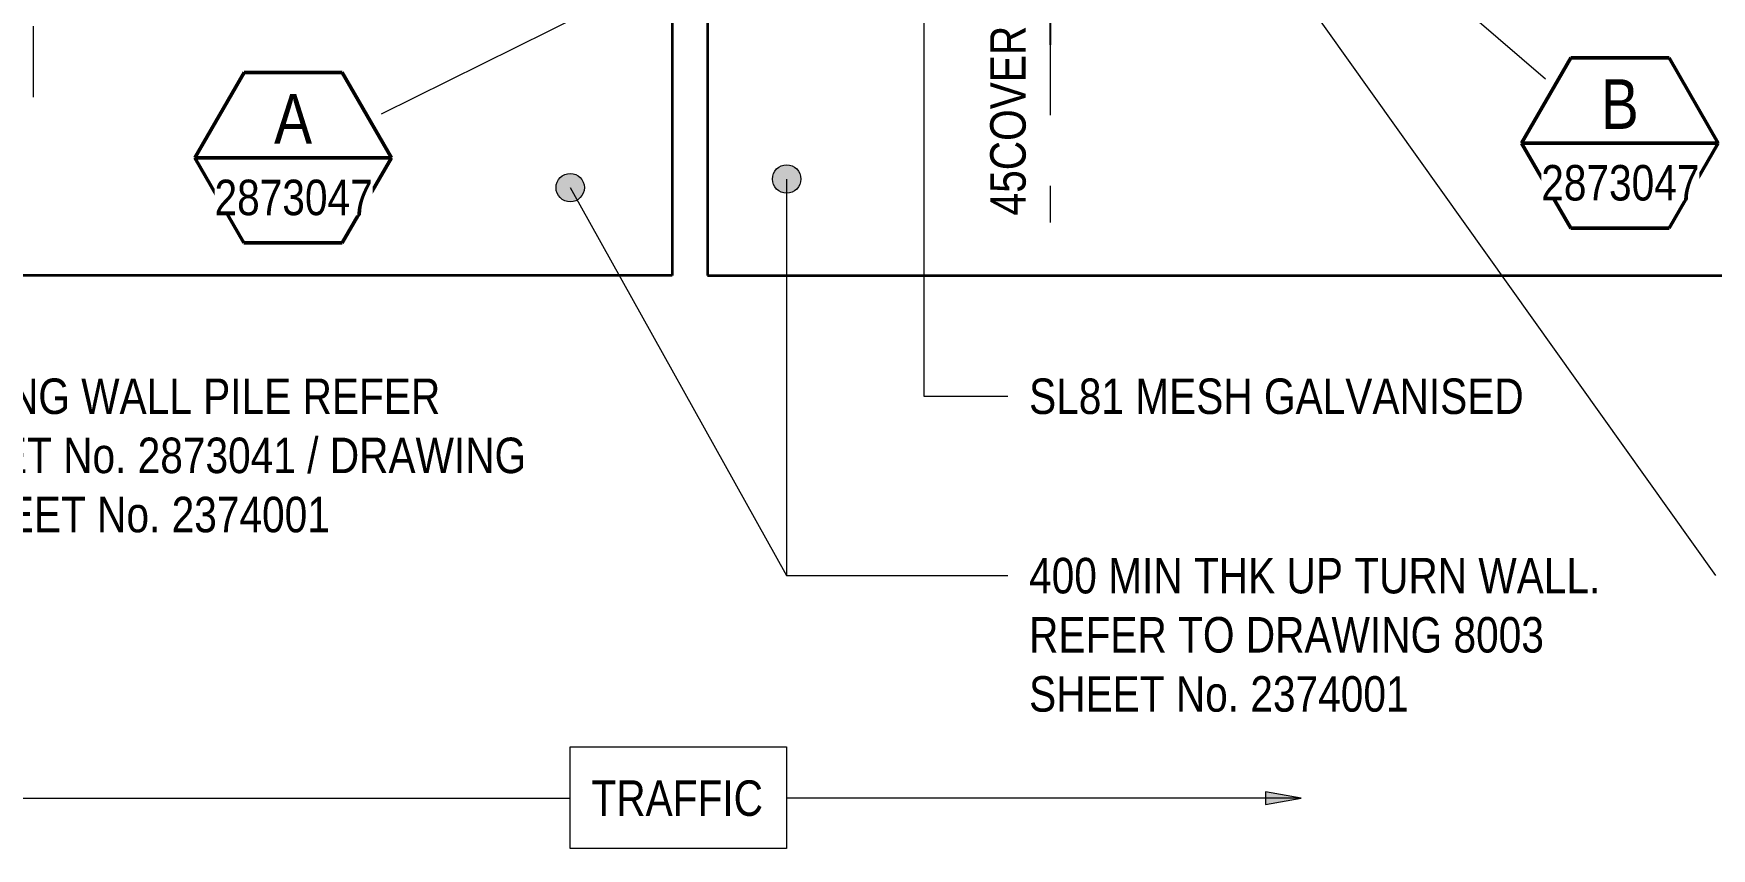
# Model space of a CAD drawing. Header units: metres. Extents: x 0.4 to 22.7, y 0.3 to 4.2.
# Drawn here: x 1.739 to 4.103, y 1.231 to 2.379 of the extents above; entities that cross this region are included whole.
import ezdxf

# ---------------------------------------------------------------- set-up
doc = ezdxf.new("R2010")
doc.units = ezdxf.units.M
doc.linetypes.add('JacobsCenter', pattern=[0.015, 0.009, -0.0015, 0.003, -0.0015])
doc.layers.get('Defpoints').update_dxf_attribs({"color": 41})
for name, color, linetype, lineweight in [('A-ANNO-DIMS', 7, 'Continuous', 9), ('A-ANNO-SYMB', 7, 'Continuous', 9), ('A-DETL', 7, 'Continuous', 13), ('G-ANNO-TEXT', 7, 'Continuous', 9)]:
    doc.layers.add(name, color=color, linetype=linetype, lineweight=lineweight)
doc.styles.add('Arial Narrow', font='ARIALN.TTF', dxfattribs={"height": 0.07})
doc.styles.add('Arial Narrow_1', font='ARIALN.TTF', dxfattribs={"height": 0.05})
doc.dimstyles.new('Dimension_Standard_T_REO', dxfattribs={"dimscale": 0.3048, "dimtxt": 0.051172, "dimasz": 0.164042, "dimexe": 0.19685, "dimexo": 0.0625, "dimgap": 0.065617, "dimtad": 1, "dimdec": 0, "dimlfac": 1000, "dimzin": 0, "dimdsep": 46, "dimtxsty": 'Arial Narrow_1', "dimsah": 1, "dimcen": 0.09, "dimaunit": 1, "dimadec": 4, "dimazin": 0, "dimtfac": 1, "dimtdec": 4, "dimtix": 1, "dimtmove": 2, "dimatfit": 3, "dimfxl": 0.19685, "dimfxlon": 1, "dimtvp": 1, "dimtolj": 1, "dimtzin": 0, "dimlwd": 25, "dimlwe": 25, "dimarcsym": 2})

# ---------------------------------------------------------------- blocks, each defined once
blk = doc.blocks.new('Drafting View - SheetRef-4900799-DRG-2873047 - CANTILEVER SHOTCRETE DETAILS AT MOVEMENT JOINTS')
at = {"layer": 'A-ANNO-SYMB', "lineweight": 50}
for p, q in [((-0.00346, 0.006), (-0.00693, 0)), ((0.00346, 0.006), (-0.00346, 0.006)), ((0.00693, 0), (0.00346, 0.006)), ((-0.00693, 0), (0.00693, 0)), ((-0.00693, 0), (-0.00347, -0.006)), ((0.00346, -0.006), (0.00693, 0)), ((-0.00347, -0.006), (0.00346, -0.006))]:
    blk.add_line(p, q, dxfattribs=at)
blk = doc.blocks.new('DIMBLOCK4-DRG-2873047 - CANTILEVER SHOTCRETE DETAILS AT MOVEMENT JOINTS')
at = {"layer": 'A-ANNO-DIMS', "color": 0, "lineweight": 25, "transparency": 16777216}
for p, q in [((3.1714, 2.5575), (3.1714, 2.6075)), ((3.1849, 2.5075), (3.1114, 2.5075)), ((3.1714, 2.5075), (3.1714, 2.463)), ((3.1849, 2.463), (3.1114, 2.463)), ((3.1714, 2.413), (3.1714, 2.363))]:
    blk.add_line(p, q, dxfattribs=at)
at = {"layer": 'A-ANNO-DIMS', "color": 0, "transparency": 16777216}
for points in [[(3.163, 2.5575), (3.1797, 2.5575), (3.1714, 2.5075)], [(3.163, 2.413), (3.1797, 2.413), (3.1714, 2.463)]]:
    blk.add_solid(points, dxfattribs=at)
at = {"layer": 'Defpoints', "color": 0, "transparency": 16777216}
for p in [(3.2314, 2.5075), (3.1714, 2.463), (3.2314, 2.463)]:
    blk.add_point(p, dxfattribs=at)
at = {"layer": 'A-ANNO-DIMS', "color": 0, "lineweight": 25, "transparency": 16777216, "insert": (3.0867, 2.1227), "char_height": 0.05, "width": 0.340169, "attachment_point": 1, "rotation": 90, "line_spacing_factor": 0.974696, "style": 'Arial Narrow_1'}
blk.add_mtext('\\A1;45COVER', dxfattribs=at)

msp = doc.modelspace()

# ---------------------------------------------------------------- hatches: boundary and pattern name
at = {"layer": 'G-ANNO-TEXT'}
h = msp.add_hatch(color=256, dxfattribs=at)
edge = h.paths.add_edge_path()
edge.add_arc((2.494834, 2.1619626), 0.02, 0, 360)
h = msp.add_hatch(color=256, dxfattribs=at)
edge = h.paths.add_edge_path()
edge.add_arc((2.7998423, 2.174053), 0.02, 0, 360)
at = {"layer": 'G-ANNO-TEXT', "lineweight": 18}
msp.add_hatch(color=256, dxfattribs=at).paths.add_polyline_path([(3.524837, 1.3016522), (3.474837, 1.3104685), (3.474837, 1.2928358)])

# ---------------------------------------------------------------- linework, layer by layer
at = {"layer": 'A-ANNO-SYMB', "lineweight": 18}
for p, q in [((3.6616634, 2.4938187), (3.86922, 2.3150641)), ((2.5713783, 2.4355595), (2.2285983, 2.2655373))]:
    msp.add_line(p, q, dxfattribs=at)
at = {"layer": 'A-DETL', "linetype": 'JacobsCenter', "lineweight": 18}
for p, q in [((1.7385465, 2.2892282), (1.7385465, 4.1138243)), ((3.171358, 2.3642282), (3.171358, 2.1129995))]:
    msp.add_line(p, q, dxfattribs=at)
at = {"layer": 'A-DETL', "lineweight": 35}
for p, q in [((2.6385465, 2.4379995), (2.6385465, 2.0379995)), ((2.6885465, 2.4379995), (2.6885465, 2.0379995)), ((2.6385465, 2.0379995), (0.7685465, 2.0379995)), ((2.6885465, 2.0379995), (4.7135465, 2.0379995))]:
    msp.add_line(p, q, dxfattribs=at)
at = {"layer": 'G-ANNO-TEXT'}
for p, q in [((2.9931786, 2.7023478), (2.9931786, 1.8679409)), ((2.9931473, 2.5075553), (2.9931473, 1.8679409)), ((2.494834, 2.1619626), (2.7998423, 1.6151541)), ((2.7998423, 2.174053), (2.7998423, 1.6151541)), ((2.9931473, 1.8679409), (3.1114978, 1.8679409)), ((2.9931786, 1.8679409), (3.1114978, 1.8679409)), ((2.7998423, 1.6151541), (3.1114978, 1.6151541)), ((2.7998423, 1.6151541), (3.1114978, 1.6151541))]:
    msp.add_line(p, q, dxfattribs=at)
at = {"layer": 'G-ANNO-TEXT', "lineweight": 18}
for p, q in [((1.6230389, 1.3016522), (2.4947171, 1.3016522)), ((3.524837, 1.3016522), (2.7995171, 1.3016522)), ((3.524837, 1.3016522), (3.474837, 1.3104685)), ((3.474837, 1.3104685), (3.474837, 1.2928358)), ((3.474837, 1.2928358), (3.524837, 1.3016522))]:
    msp.add_line(p, q, dxfattribs=at)
at = {"layer": 'G-ANNO-TEXT', "lineweight": 18, "flags": 128}
msp.add_lwpolyline([(2.4947171, 1.3741209), (2.7995171, 1.3741209), (2.7995171, 1.2307209), (2.4947171, 1.2307209)], close=True, dxfattribs=at)
at = {"layer": 'G-ANNO-TEXT'}
for centre in [(2.494834, 2.1619626), (2.7998423, 2.174053)]:
    msp.add_circle(centre, 0.02, dxfattribs=at)

# ---------------------------------------------------------------- block references
at = {"layer": 'A-ANNO-SYMB', "lineweight": 50, "xscale": 19.99999999999999, "yscale": 19.99999999999999, "zscale": 19.99999999999999}
for p in [(3.9742054, 2.2246473), (2.1044746, 2.2039708)]:
    msp.add_blockref('Drafting View - SheetRef-4900799-DRG-2873047 - CANTILEVER SHOTCRETE DETAILS AT MOVEMENT JOINTS', p, dxfattribs=at)

# ---------------------------------------------------------------- texts
at = {"layer": 'G-ANNO-TEXT', "char_height": 0.05, "attachment_point": 1, "style": 'Arial Narrow_1', "bg_fill": 3, "box_fill_scale": 1, "bg_fill_color": 256, "bg_fill_true_color": 13158600, "bg_fill_transparency": 0}
for s, insert in [('RETAINING WALL PILE REFER ', (1.4779602, 1.8929409)), ('TO SHEET No. 2873041 / DRAWING  ', (1.4779602, 1.8095972)), ('8003 SHEET No. 2374001', (1.4779602, 1.7262534))]:
    msp.add_mtext(s, dxfattribs=dict(at, insert=insert))
at = {"layer": 'G-ANNO-TEXT', "char_height": 0.05, "attachment_point": 1, "style": 'Arial Narrow_1', "bg_fill": 3, "box_fill_scale": 1, "bg_fill_color": 256, "bg_fill_transparency": 0}
for s, insert in [('SL81 MESH GALVANISED', (3.1414978, 1.8929409)), ('400 MIN THK UP TURN WALL. ', (3.1414978, 1.6401541)), ('REFER TO DRAWING 8003 ', (3.1414978, 1.5568103)), ('SHEET No. 2374001', (3.1414978, 1.4734666))]:
    msp.add_mtext(s, dxfattribs=dict(at, insert=insert))

# ---------------------------------------------------------------- dimensions: what is measured, and where the dimension line sits
at = {"layer": 'A-ANNO-DIMS', "lineweight": 25}
dim = msp.add_linear_dim(base=(3.1713579574, 2.4629995207), p1=(3.2313579574, 2.5074995207), p2=(3.2313579574, 2.4629995207), angle=90, dimstyle='Dimension_Standard_T_REO', override={"dimpost": '<>COVER', "dimfxl": 0.0445}, dxfattribs=at)
dim.commit()
dim.dimension.update_dxf_attribs({"geometry": 'DIMBLOCK4-DRG-2873047 - CANTILEVER SHOTCRETE DETAILS AT MOVEMENT JOINTS', "text_midpoint": (3.1200708482, 2.2928141424), "dimtype": 160, "text_rotation": 90})

# ---------------------------------------------------------------- next in the draw order: linework, layer by layer
at = {"layer": 'G-ANNO-TEXT'}
msp.add_line((3.5054081, 2.4619613), (4.1090826, 1.6151541), dxfattribs=at)

# ---------------------------------------------------------------- next in the draw order: texts
at = {"layer": 'A-ANNO-SYMB', "insert": (2.077556, 2.2939284), "char_height": 0.07, "attachment_point": 1, "style": 'Arial Narrow', "bg_fill": 3, "box_fill_scale": 1, "bg_fill_color": 256, "bg_fill_transparency": 0}
msp.add_mtext('A', dxfattribs=at)
at = {"layer": 'A-ANNO-SYMB', "insert": (1.993556, 2.1731082), "char_height": 0.05, "attachment_point": 1, "style": 'Arial Narrow_1', "bg_fill": 3, "box_fill_scale": 1, "bg_fill_color": 256, "bg_fill_true_color": 13158600, "bg_fill_transparency": 0}
msp.add_mtext('2873047', dxfattribs=at)
at = {"layer": 'G-ANNO-TEXT', "lineweight": 18, "insert": (2.5247171, 1.3266522), "char_height": 0.05, "attachment_point": 1, "style": 'Arial Narrow_1', "bg_fill": 3, "box_fill_scale": 1, "bg_fill_color": 256, "bg_fill_true_color": 13158600, "bg_fill_transparency": 0}
msp.add_mtext('TRAFFIC', dxfattribs=at)

# ---------------------------------------------------------------- next in the draw order: texts
at = {"layer": 'A-ANNO-SYMB', "insert": (3.9472868, 2.3146049), "char_height": 0.07, "attachment_point": 1, "style": 'Arial Narrow', "bg_fill": 3, "box_fill_scale": 1, "bg_fill_color": 256, "bg_fill_transparency": 0}
msp.add_mtext('B', dxfattribs=at)
at = {"layer": 'A-ANNO-SYMB', "insert": (3.8632868, 2.1937847), "char_height": 0.05, "attachment_point": 1, "style": 'Arial Narrow_1', "bg_fill": 3, "box_fill_scale": 1, "bg_fill_color": 256, "bg_fill_true_color": 13158600, "bg_fill_transparency": 0}
msp.add_mtext('2873047', dxfattribs=at)

doc.saveas('drawing.dxf')
